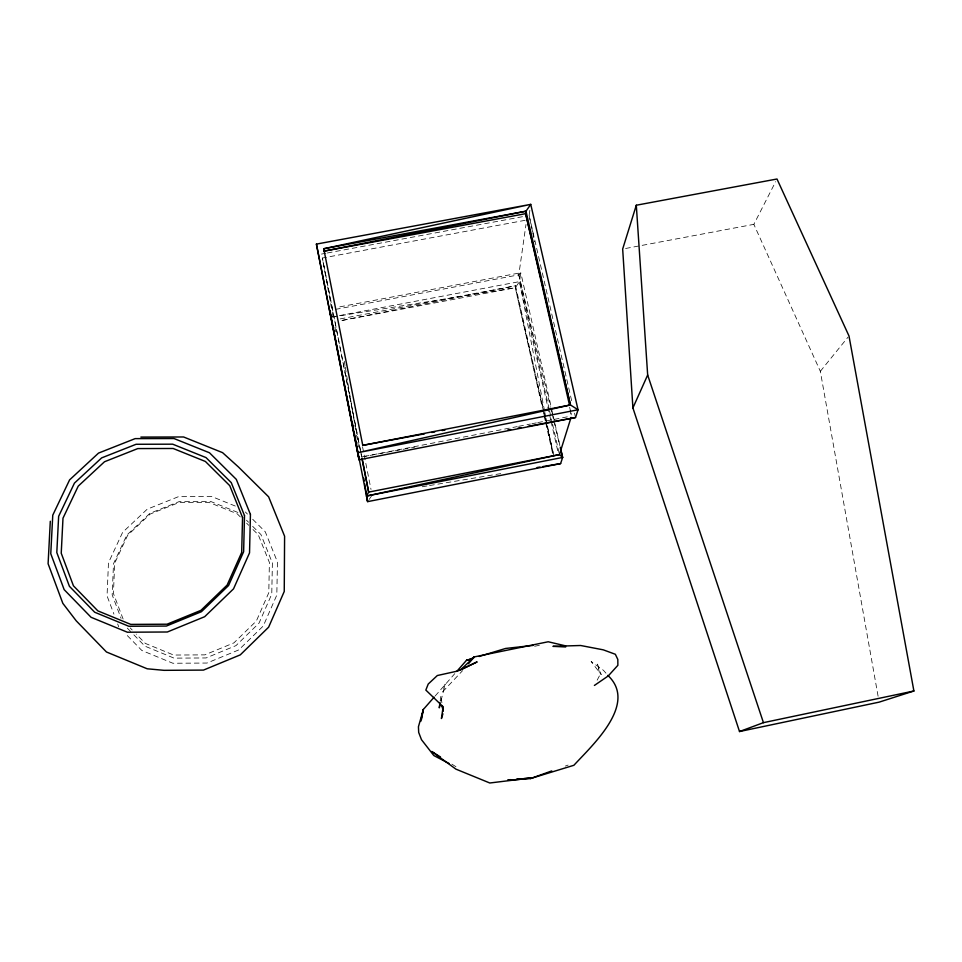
<?xml version="1.0" encoding="UTF-8"?>
<svg xmlns="http://www.w3.org/2000/svg" width="962" height="962" viewBox="0 0 962 962"><rect width="100%" height="100%" fill="white"/><g stroke="black" fill="none" stroke-linecap="round" stroke-linejoin="round"><path stroke-width="0.72" stroke-dasharray="4.81 3.61" d="M440.187 701.154L440.909 695.815L441.895 702.813M549.194 409.283L518.795 274.843L525.986 224.471M544.552 410.87L519.48 281.625L520.779 272.751L338.311 307.131M532.527 231.565L529.124 215.464L529.93 209.908M441.005 700.853L445.165 684.078L442.736 691.726L462.602 670.634M878.09 696.235L820.333 371.32L753.847 224.35L775.637 181.674M597.161 680.182L599.915 674.915L597.498 664.129L601.238 674.663L591.113 661.495L603.475 670.334L606.89 674.218M369.131 499.47L371.38 496.224M550.745 419.925L519.48 281.625L515.295 287.71L340.548 320.731L515.56 285.774L543.843 411.279M820.333 371.32L848.063 337.097M435.149 696.007L454.785 673.653M335.497 309.379L518.795 274.843L520.779 272.751L551.659 409.066M565.307 766.077L568.133 765.067M534.644 646.26L540.367 645.117M360.594 451.046L361.76 456.938L517.243 426.599M518.71 426.31L530.447 424.026M531.914 423.737L536.315 422.883M537.782 422.595L568.59 416.582M331.168 317.171L519.48 281.625M340.211 318.903L515.56 285.774L515.295 287.71L542.484 408.429M625.625 248.473L753.847 224.35M321.476 254.076L325.89 253.246M327.369 252.982L523.232 216.558M525.144 220.298L322.354 258.044L333.345 318.422M361.76 456.938L414.826 447.15M422.198 486.76L428.09 485.774M429.557 485.533L503.186 473.208M332.648 316.943L515.295 287.71L542.676 407.046M235.293 506.06L211.784 496.56L178.487 496.669L147.222 509.187L122.631 532.335L108.478 562.746L107.047 595.911L113.937 614.141M237.903 512.457L210.642 501.442L179.317 501.539L149.916 513.323L126.804 535.1L113.516 563.708L112.181 594.889L121.08 618.35M451.875 764.153L456.926 767.327M245.346 511.976L247.45 514.057M252.693 519.264L265.259 531.77L277.453 562L276.815 595.081L263.275 625.985L238.756 649.915L206.974 663.046L172.871 663.251L141.835 650.468L125.757 633.982M246.488 520.189L248.557 522.246M252.681 526.358L260.942 534.571L272.39 563.01L271.765 594.107L259.018 623.148L235.967 645.622L206.096 657.948L174.062 658.14L144.901 646.139L132.491 633.417M240.332 516.919L237.157 513.768L209.295 502.501L178.788 502.609L150.144 514.081L127.645 535.293L114.706 563.155L113.42 593.506L123.1 619.023M246.657 523.22L248.773 525.324M252.994 529.533L258.261 534.776L269.396 562.469L268.783 592.748L256.361 621.007L233.91 642.881L204.834 654.869L173.665 655.05L145.274 643.374L136.207 634.09M130.159 627.897L132.179 629.966M127.309 628.114L131.445 632.359M117.653 623.965L118.711 626.767M518.795 274.843L550.336 406.313M550.697 407.768L551.743 412.157M552.092 413.612L553.499 419.456M553.847 420.923L559.812 445.755M529.124 215.464L572.162 402.886M574.518 413.143L575.529 417.532M570.177 410.161L571.524 416.005L570.899 413.083M544.672 415.776L546.007 421.596M546.344 423.052L553.354 453.607M551.984 410.533L552.982 414.935M553.318 416.402L554.641 422.258M554.978 423.725L559.956 445.719M549.53 410.738L552.164 422.426M552.501 423.893L559.439 454.581M551.07 421.38L557.984 451.96M544.167 412.734L545.153 417.111M545.478 418.578L546.801 424.41M547.125 425.877L554.028 456.517M542.808 409.884L543.795 414.249M544.119 415.704L545.43 421.524M545.755 422.979L552.633 453.523M532.84 233.032L534.692 241.811M569.66 407.227L570.586 411.616M362.542 446.825L371.019 489.49M360.293 449.567L322.354 258.044L360.798 452.441M361.087 453.908L361.664 456.854M544.829 412.349L545.682 416.75M545.971 418.217L552.813 453.475M334.956 327.26L335.762 331.674M344.264 361.195L344.997 365.632M345.25 367.111L356.313 433.634M356.565 435.113L357.551 441.029M357.792 442.508L358.537 446.945"/><path stroke-width="1.44" d="M50.301 521.26L48.1 563.732L62.831 603.342L76.238 620.851L106.469 651.995L147.222 668.794L164.021 670.334L203.487 670.093L240.284 654.869L268.626 627.188L284.247 591.462L284.596 536.207L268.626 496.825L238.504 467.039L222.559 452.645L183.586 436.976L140.861 437.085M439.995 702.488L439.273 707.84L439.959 705.038M362.794 445.502L323.737 248.749L525.986 211.195L570.418 404.942L357.636 452.729L578.042 409.776L570.418 404.942L525.637 213.672L324.182 251.106L323.737 248.749L530.747 204.365L316.402 244.107L359.079 459.788L575.529 417.532L578.042 409.776L530.747 204.365L525.986 211.195L525.637 213.672L569.54 405.255M420.731 721.416L423.328 709.475L434.163 697.137M421.416 719.624L423.328 709.475L418.434 726.755L418.686 732.419L421.476 739.682L433.826 755.543L449.194 763.563M636.303 205.231L622.667 249.038L632.912 407.924L739.513 731.541L879.136 702.14L913.9 690.993L848.989 335.966L776.995 179.004L636.303 205.231L647.666 375.012L763.443 722.654L913.9 690.993M442.905 713.804L441.426 718.542L443.133 706.757L425.841 690.079L428.222 684.042L437.337 675.528L457.804 671.007L477.14 661.892L460.485 669.985L474.29 656.914L548.22 641.762L565.572 645.863M571.067 417.436L559.439 454.581L366.498 496.043L367.64 501.635L560.618 463.6L562.614 457.443L560.293 447.186M632.912 407.924L647.666 375.012M468.446 663.768L474.29 656.914L470.743 659.198L466.522 660.293L456.746 671.428M594.396 685.437L608.237 675.949L617.869 665.319L617.82 659.451L615.355 654.28L603.294 649.843L580.639 645.502L552.934 646.344L565.692 646.957M739.513 731.541L763.443 722.654M508.189 780.17L530.435 778.583L573.893 765.283C592.327 745.177 638.215 703.739 607.804 675.372M530.435 778.583L551.779 770.923M473.508 658.176L466.522 660.293L472.378 659.054M479.088 656.481L505.591 648.46L533.068 645.418M324.182 251.106L525.986 211.195M560.509 448.677L562.614 457.443L366.498 496.043L368.65 492.111L362.049 458.405M570.418 404.942L362.782 445.358L424.47 433.85M431.806 432.479L434.752 431.926M442.099 430.555L445.033 430.014M507.708 430.038L510.666 429.485M518.037 428.126L520.983 427.585M528.354 426.226L575.529 417.532M537.061 467.544L540.007 467.051M542.941 466.558L560.618 463.6M507.876 779.905L510.798 779.653M516.642 779.148L521.019 778.763M523.941 778.511L532.695 777.753L489.802 782.996L455.952 769.155L431.673 751.454L440.512 757.01M562.614 457.443L559.439 454.581L368.65 492.111L361.965 458.321M316.402 244.107L359.079 459.788L353.992 431.806M331.168 317.171L329.762 310.185L367.64 501.635L364.682 483.898M352.116 421.5L353.451 428.86M363.696 477.994L364.189 480.94M442.183 705.675L443.061 711.231L442.292 705.615M242.544 517.544L241.69 552.453L227.128 585.088L200.926 610.353L167.051 624.206L130.784 624.398L97.859 610.882L73.437 585.81L61.231 553.222L62.987 518.205L78.235 486.135L104.509 461.748L137.794 448.581L173.148 448.484L205.387 461.459L229.75 485.654L242.544 517.544M244.504 515.62L243.626 551.755L228.559 585.533L201.431 611.7L166.354 626.058L128.8 626.262L94.697 612.241L69.408 586.291L56.806 552.537L58.646 516.305L74.447 483.104L101.647 457.888L136.099 444.276L172.679 444.179L206.036 457.599L231.253 482.623L244.504 515.62M250.433 514.454L249.531 552.885L233.538 588.84L204.678 616.702L167.34 631.998L127.357 632.214L91.065 617.291L64.165 589.646L50.77 553.727L52.766 515.175L69.601 479.882L98.533 453.09L135.161 438.624L174.038 438.54L209.5 452.789L236.315 479.377L250.433 514.454"/></g></svg>
